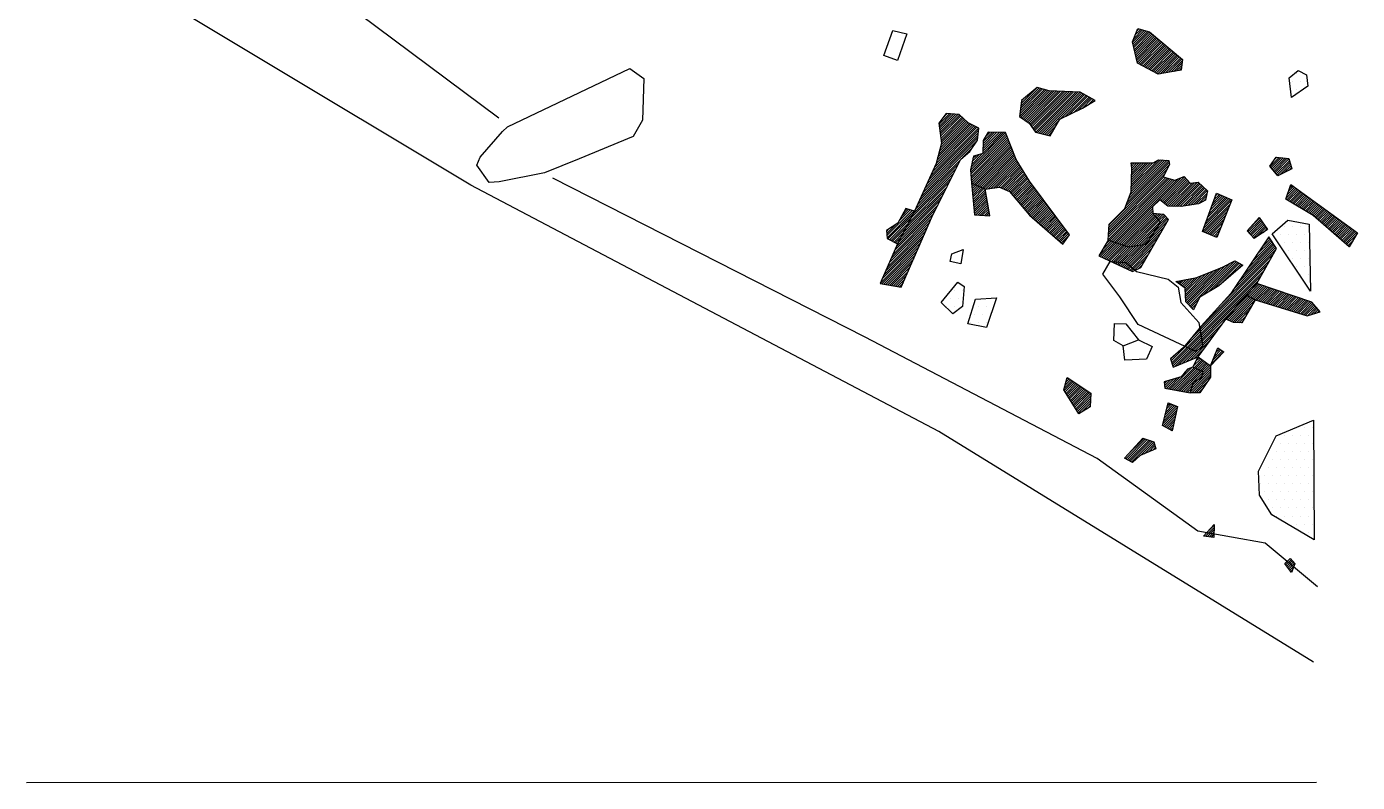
# Model space of a CAD drawing. Header units: metres. Extents: x -2 to 0.11, y -20 to -17.49.
# Drawn here: x -1.998 to 0.07, y -20.001 to -18.828 of the extents above; entities that cross this region are included whole.
import ezdxf

# ---------------------------------------------------------------- set-up
doc = ezdxf.new("R2010")
doc.units = ezdxf.units.M
doc.header["$LTSCALE"] = 25
doc.header["$MEASUREMENT"] = 0
doc.linetypes.add('STRICHPUNKTX2', pattern=[2, 1, -0.5, 0, -0.5])
doc.layers.get('0').update_dxf_attribs({"linetype": 'CONTINUOUS'})
for name, color, linetype in [('BEFUND', 1, 'CONTINUOUS'), ('GRABUNGSGRENZE', 3, 'STRICHPUNKTX2'), ('KNOCHEN', 2, 'CONTINUOUS'), ('KNOCHENSCHRAFF', 2, 'CONTINUOUS'), ('STEINE', 4, 'CONTINUOUS'), ('STEINESCHRAFF', 4, 'CONTINUOUS')]:
    doc.layers.add(name, color=color, linetype=linetype)

# ---------------------------------------------------------------- blocks, each defined once
blk = doc.blocks.new('*X1')
at = {"color": 0}
for p, q in [((-58.11, -1902.6), (-53.3, -1897.79)), ((-58.01, -1897.9), (-56.41, -1896.3)), ((-57.99, -1902.13), (-53.52, -1897.66)), ((-57.97, -1898.22), (-56.08, -1896.32)), ((-57.93, -1898.53), (-55.75, -1896.35)), ((-57.9, -1898.85), (-55.42, -1896.37)), ((-57.87, -1901.65), (-53.71, -1897.49)), ((-57.86, -1899.17), (-55.09, -1896.39)), ((-57.82, -1899.48), (-54.81, -1896.47)), ((-57.79, -1899.8), (-54.63, -1896.64)), ((-57.75, -1900.12), (-54.44, -1896.81)), ((-57.75, -1901.18), (-53.89, -1897.32)), ((-57.71, -1900.43), (-54.26, -1896.98)), ((-57.68, -1900.75), (-54.07, -1897.15)), ((-57.48, -1897.02), (-56.74, -1896.27)), ((-60.22, -1907.89), (-51.99, -1899.66)), ((-59.93, -1907.25), (-51.94, -1899.26)), ((-59.64, -1906.61), (-51.9, -1898.86)), ((-59.35, -1905.96), (-51.91, -1898.52)), ((-59.06, -1905.32), (-52.14, -1898.4)), ((-58.78, -1904.68), (-52.37, -1898.27)), ((-58.49, -1904.04), (-52.6, -1898.15)), ((-58.36, -1903.55), (-52.83, -1898.03)), ((-58.24, -1903.08), (-53.07, -1897.91)), ((-53.12, -1905.04), (-47.58, -1899.49)), ((-53.1, -1905.36), (-47.48, -1899.74)), ((-53.04, -1904.6), (-47.67, -1899.23)), ((-51.19, -1902.4), (-47.99, -1899.19)), ((-51.19, -1902.04), (-48.33, -1899.19)), ((-51.18, -1901.68), (-48.68, -1899.18)), ((-51.17, -1901.31), (-49.03, -1899.17)), ((-51.16, -1900.95), (-49.38, -1899.17)), ((-51.15, -1900.59), (-49.72, -1899.16)), ((-50.86, -1899.95), (-50.07, -1899.16)), ((-60.8, -1909.18), (-52.19, -1900.57)), ((-60.51, -1908.53), (-52.03, -1900.05)), ((-54.36, -1903.09), (-52.86, -1901.59)), ((-53.07, -1905.69), (-47.38, -1900)), ((-53.05, -1906.02), (-47.28, -1900.25)), ((-53.02, -1906.35), (-47.18, -1900.51)), ((-52.99, -1906.67), (-47.08, -1900.76)), ((-52.96, -1907), (-46.98, -1901.02)), ((-52.72, -1907.11), (-46.88, -1901.27)), ((-52.48, -1907.23), (-46.79, -1901.53)), ((-52.24, -1907.34), (-46.69, -1901.78)), ((-61.09, -1909.82), (-54.71, -1903.44)), ((-52.94, -1904.15), (-51.28, -1902.49)), ((-52.85, -1903.7), (-51.77, -1902.62)), ((-52.75, -1903.25), (-52.26, -1902.76)), ((-52, -1907.45), (-46.59, -1902.04)), ((-51.77, -1907.57), (-46.49, -1902.29)), ((-51.53, -1907.68), (-46.39, -1902.55)), ((-51.29, -1907.79), (-46.29, -1902.8)), ((-51.05, -1907.91), (-46.19, -1903.05)), ((-50.79, -1908.01), (-46.09, -1903.31)), ((-50.38, -1907.95), (-45.97, -1903.54)), ((-49.97, -1907.89), (-45.84, -1903.76)), ((-49.55, -1907.83), (-45.7, -1903.98)), ((-29.04, -1910.65), (-22.27, -1903.88)), ((-28.81, -1910.07), (-22.32, -1903.58)), ((-28.59, -1909.49), (-22.6, -1903.51)), ((-28.36, -1908.91), (-22.94, -1903.49)), ((-28.17, -1908.37), (-23.27, -1903.47)), ((-28.16, -1908), (-23.6, -1903.45)), ((-28.16, -1904.11), (-27.99, -1903.94)), ((-28.15, -1907.64), (-23.94, -1903.43)), ((-28.14, -1907.28), (-24.8, -1903.94)), ((-28.13, -1906.91), (-25.16, -1903.94)), ((-28.12, -1906.55), (-25.51, -1903.94)), ((-28.12, -1904.43), (-27.64, -1903.94)), ((-28.11, -1906.19), (-25.86, -1903.94)), ((-28.1, -1905.83), (-26.22, -1903.94)), ((-28.09, -1905.46), (-26.57, -1903.94)), ((-28.08, -1905.1), (-26.93, -1903.94)), ((-28.08, -1904.74), (-27.28, -1903.94)), ((-62, -1911.79), (-55.74, -1905.54)), ((-61.66, -1911.1), (-55.4, -1904.84)), ((-61.38, -1910.46), (-55.05, -1904.14)), ((-49.14, -1907.77), (-45.57, -1904.2)), ((-48.73, -1907.71), (-45.43, -1904.41)), ((-48.44, -1907.78), (-45.29, -1904.63)), ((-48.2, -1907.89), (-45.16, -1904.85)), ((-47.95, -1907.99), (-45.02, -1905.07)), ((-47.7, -1908.09), (-44.89, -1905.28)), ((-47.45, -1908.2), (-44.75, -1905.5)), ((-47.2, -1908.3), (-44.62, -1905.72)), ((-46.99, -1908.45), (-44.48, -1905.94)), ((-46.82, -1908.64), (-44.34, -1906.16)), ((-31.65, -1914.67), (-23.08, -1906.11)), ((-31.62, -1914.3), (-22.96, -1905.63)), ((-31.6, -1913.92), (-22.59, -1904.91)), ((-31.58, -1913.54), (-22.22, -1904.19)), ((-23.57, -1909.77), (-19.87, -1906.08)), ((-63.16, -1914.01), (-56.78, -1907.63)), ((-62.77, -1913.27), (-56.44, -1906.94)), ((-62.39, -1912.53), (-56.09, -1906.24)), ((-52.97, -1907), (-52.96, -1907)), ((-52.94, -1907.32), (-52.72, -1907.11)), ((-52.91, -1907.65), (-52.48, -1907.23)), ((-52.88, -1907.97), (-52.24, -1907.34)), ((-52.85, -1908.29), (-52, -1907.45)), ((-52.82, -1908.62), (-51.77, -1907.57)), ((-52.79, -1908.94), (-51.53, -1907.68)), ((-52.76, -1909.26), (-51.29, -1907.79)), ((-52.72, -1909.59), (-51.05, -1907.91)), ((-52.69, -1909.91), (-50.82, -1908.04)), ((-46.66, -1908.83), (-44.21, -1906.37)), ((-46.5, -1909.02), (-44.07, -1906.59)), ((-46.34, -1909.21), (-43.93, -1906.81)), ((-46.17, -1909.4), (-43.78, -1907.01)), ((-46.01, -1909.59), (-43.63, -1907.21)), ((-45.85, -1909.78), (-43.48, -1907.41)), ((-45.69, -1909.97), (-43.33, -1907.62)), ((-45.52, -1910.16), (-43.18, -1907.82)), ((-45.36, -1910.36), (-43.03, -1908.02)), ((-45.2, -1910.55), (-42.88, -1908.22)), ((-31.71, -1915.8), (-22.27, -1906.36)), ((-31.69, -1915.42), (-22.54, -1906.27)), ((-31.67, -1915.05), (-22.81, -1906.19)), ((-31.54, -1915.98), (-22, -1906.44)), ((-31.28, -1916.07), (-21.73, -1906.53)), ((-31.02, -1916.17), (-21.46, -1906.61)), ((-30.76, -1916.26), (-20.93, -1906.43)), ((-30.5, -1916.35), (-20.33, -1906.18)), ((-23.37, -1909.93), (-19.71, -1906.27)), ((-23.17, -1910.09), (-19.55, -1906.46)), ((-22.98, -1910.24), (-19.38, -1906.65)), ((-22.78, -1910.4), (-19.22, -1906.84)), ((-22.58, -1910.56), (-19.05, -1907.03)), ((-22.33, -1910.66), (-18.72, -1907.05)), ((-21.98, -1910.66), (-18.32, -1907)), ((-21.64, -1910.67), (-17.91, -1906.95)), ((-21.29, -1910.68), (-17.63, -1907.02)), ((-20.95, -1910.69), (-17.45, -1907.19)), ((-20.6, -1910.7), (-17.27, -1907.36)), ((-20.22, -1910.67), (-17.08, -1907.53)), ((-19.8, -1910.6), (-16.9, -1907.7)), ((-19.38, -1910.54), (-16.71, -1907.87)), ((-18.97, -1910.48), (-16.53, -1908.04)), ((-18.55, -1910.41), (-16.35, -1908.21)), ((-64.32, -1916.24), (-57.82, -1909.73)), ((-63.94, -1915.49), (-57.48, -1909.03)), ((-63.55, -1914.75), (-57.13, -1908.33)), ((-52.66, -1910.23), (-50.77, -1908.34)), ((-52.63, -1910.56), (-50.72, -1908.64)), ((-52.6, -1910.88), (-50.66, -1908.94)), ((-52.57, -1911.2), (-50.61, -1909.24)), ((-52.54, -1911.53), (-50.56, -1909.54)), ((-52.51, -1911.85), (-50.51, -1909.84)), ((-52.31, -1912), (-50.45, -1910.15)), ((-45.04, -1910.74), (-42.72, -1908.43)), ((-44.87, -1910.93), (-42.57, -1908.63)), ((-44.71, -1911.12), (-42.42, -1908.83)), ((-44.55, -1911.31), (-42.27, -1909.03)), ((-44.39, -1911.5), (-42.12, -1909.24)), ((-44.22, -1911.69), (-41.97, -1909.44)), ((-44.06, -1911.88), (-41.82, -1909.64)), ((-43.89, -1912.07), (-41.67, -1909.84)), ((-43.7, -1912.23), (-41.51, -1910.04)), ((-43.51, -1912.4), (-41.36, -1910.25)), ((-18.13, -1910.35), (-16.38, -1908.6)), ((-17.7, -1910.27), (-16.47, -1909.04)), ((-16.99, -1909.92), (-16.56, -1909.49)), ((-16.95, -1914.11), (-12.56, -1909.73)), ((-16.74, -1913.56), (-12.76, -1909.57)), ((-16.54, -1913), (-13, -1909.46)), ((-16.34, -1912.44), (-13.25, -1909.35)), ((-16.13, -1911.89), (-13.49, -1909.24)), ((-15.93, -1911.33), (-13.73, -1909.13)), ((-15.73, -1910.77), (-13.98, -1909.03)), ((-15.52, -1910.21), (-14.22, -1908.92)), ((-15.32, -1909.66), (-14.47, -1908.81)), ((-15.11, -1909.1), (-14.71, -1908.7)), ((-66.12, -1915.21), (-62.22, -1911.31)), ((-66.1, -1915.54), (-61.96, -1911.4)), ((-65.95, -1915.74), (-62, -1911.79)), ((-65.21, -1918.18), (-58.86, -1911.83)), ((-64.92, -1917.54), (-58.51, -1911.13)), ((-64.64, -1916.91), (-58.17, -1910.43)), ((-64.25, -1912.98), (-62.49, -1911.22)), ((-63.85, -1912.23), (-62.76, -1911.13)), ((-63.45, -1911.48), (-63.02, -1911.05)), ((-51.97, -1912.02), (-50.4, -1910.45)), ((-51.64, -1912.04), (-50.35, -1910.75)), ((-51.31, -1912.06), (-50.3, -1911.05)), ((-50.97, -1912.08), (-50.24, -1911.35)), ((-50.64, -1912.1), (-50.19, -1911.65)), ((-50.31, -1912.12), (-50.14, -1911.95)), ((-43.33, -1912.56), (-41.21, -1910.45)), ((-43.14, -1912.73), (-41.06, -1910.65)), ((-42.95, -1912.89), (-40.91, -1910.85)), ((-42.76, -1913.06), (-40.76, -1911.06)), ((-42.57, -1913.22), (-40.61, -1911.26)), ((-42.39, -1913.39), (-40.46, -1911.46)), ((-42.2, -1913.56), (-40.31, -1911.66)), ((-42.01, -1913.72), (-40.15, -1911.87)), ((-41.82, -1913.89), (-40, -1912.07)), ((-41.63, -1914.05), (-39.85, -1912.27)), ((-30.24, -1916.45), (-24.84, -1911.05)), ((-29.98, -1916.54), (-24.82, -1911.39)), ((-29.72, -1916.63), (-24.81, -1911.72)), ((-29.46, -1916.73), (-24.67, -1911.94)), ((-29.2, -1916.82), (-24.51, -1912.13)), ((-28.94, -1916.91), (-24.34, -1912.32)), ((-24.67, -1911.94), (-24.53, -1911.8)), ((-24.51, -1912.13), (-24.21, -1911.83)), ((-24.34, -1912.32), (-23.88, -1911.86)), ((-24.18, -1912.51), (-23.56, -1911.89)), ((-24.02, -1912.7), (-23.24, -1911.92)), ((-23.85, -1912.89), (-23.01, -1912.04)), ((-23.69, -1913.08), (-22.83, -1912.22)), ((-17.06, -1914.58), (-12.8, -1910.32)), ((-16.82, -1914.69), (-13.03, -1910.91)), ((-16.57, -1914.8), (-13.26, -1911.49)), ((-16.32, -1914.9), (-13.5, -1912.08)), ((-66.33, -1920.72), (-60.02, -1914.41)), ((-66.18, -1914.56), (-65.75, -1914.13)), ((-66.15, -1914.88), (-64.79, -1913.52)), ((-66.05, -1920.09), (-59.74, -1913.78)), ((-65.77, -1919.45), (-59.46, -1913.15)), ((-65.72, -1915.86), (-62.39, -1912.53)), ((-65.49, -1918.81), (-59.19, -1912.52)), ((-65.48, -1915.98), (-62.77, -1913.27)), ((-65.24, -1916.1), (-63.16, -1914.01)), ((-41.44, -1914.22), (-39.7, -1912.47)), ((-41.26, -1914.38), (-39.55, -1912.68)), ((-41.07, -1914.55), (-39.4, -1912.88)), ((-40.88, -1914.71), (-39.25, -1913.08)), ((-40.69, -1914.88), (-39.1, -1913.28)), ((-40.5, -1915.04), (-38.94, -1913.49)), ((-40.31, -1915.21), (-38.79, -1913.69)), ((-40.13, -1915.37), (-38.64, -1913.89)), ((-39.94, -1915.54), (-38.49, -1914.09)), ((-39.75, -1915.7), (-38.34, -1914.29)), ((-29.35, -1920.16), (-23, -1913.8)), ((-28.68, -1917.01), (-24.18, -1912.51)), ((-28.3, -1916.98), (-24.02, -1912.7)), ((-27.88, -1916.92), (-23.85, -1912.89)), ((-27.46, -1916.85), (-23.69, -1913.08)), ((-27.05, -1916.79), (-24.06, -1913.8)), ((-25.43, -1915.88), (-22.52, -1912.97)), ((-24.74, -1914.84), (-22.48, -1912.57)), ((-24.06, -1913.8), (-22.65, -1912.4)), ((-16.07, -1915.01), (-13.73, -1912.67)), ((-15.83, -1915.11), (-13.96, -1913.25)), ((-15.58, -1915.22), (-14.2, -1913.84)), ((-15.33, -1915.33), (-14.43, -1914.43)), ((-67.18, -1922.63), (-60.85, -1916.3)), ((-66.9, -1921.99), (-60.57, -1915.67)), ((-66.62, -1921.36), (-60.29, -1915.04)), ((-65.01, -1916.21), (-63.55, -1914.75)), ((-64.77, -1916.33), (-63.94, -1915.49)), ((-64.54, -1916.45), (-64.32, -1916.24)), ((-39.56, -1915.87), (-38.19, -1914.5)), ((-39.37, -1916.03), (-38.04, -1914.7)), ((-39.18, -1916.2), (-37.89, -1914.9)), ((-39, -1916.36), (-37.74, -1915.1)), ((-38.81, -1916.53), (-38.73, -1916.45)), ((-33.15, -1918.3), (-31.02, -1916.17)), ((-32.97, -1918.47), (-30.76, -1916.26)), ((-32.73, -1918.58), (-30.5, -1916.35)), ((-32.62, -1917.41), (-31.28, -1916.07)), ((-32.49, -1918.69), (-30.24, -1916.45)), ((-32.09, -1916.53), (-31.54, -1915.98)), ((-29.11, -1920.27), (-23.48, -1914.63)), ((-28.87, -1920.38), (-23.96, -1915.47)), ((-28.63, -1920.5), (-24.44, -1916.3)), ((-26.63, -1916.73), (-24.74, -1914.84)), ((-26.21, -1916.66), (-25.43, -1915.88)), ((-15.08, -1915.43), (-14.66, -1915.01)), ((-10.16, -1920.41), (-6.13, -1916.38)), ((-9.42, -1919.32), (-6.27, -1916.17)), ((-8.68, -1918.22), (-6.41, -1915.95)), ((-7.94, -1917.12), (-6.55, -1915.74)), ((-7.19, -1916.03), (-6.69, -1915.53)), ((-66.9, -1922.7), (-61.12, -1916.93)), ((-66.6, -1922.75), (-61.4, -1917.56)), ((-66.3, -1922.81), (-61.68, -1918.19)), ((-32.24, -1918.81), (-29.98, -1916.54)), ((-32, -1918.92), (-29.72, -1916.63)), ((-31.76, -1919.03), (-29.46, -1916.73)), ((-31.52, -1919.14), (-29.2, -1916.82)), ((-31.28, -1919.26), (-28.94, -1916.91)), ((-31.04, -1919.37), (-28.68, -1917.01)), ((-30.8, -1919.48), (-28.3, -1916.98)), ((-30.56, -1919.59), (-27.88, -1916.92)), ((-30.32, -1919.71), (-27.46, -1916.85)), ((-30.08, -1919.82), (-27.05, -1916.79)), ((-29.84, -1919.93), (-26.63, -1916.73)), ((-29.6, -1920.05), (-26.21, -1916.66)), ((-28.39, -1920.61), (-24.92, -1917.13)), ((-28.15, -1920.72), (-25.4, -1917.97)), ((-17.4, -1929.42), (-6.14, -1918.16)), ((-14.44, -1926.1), (-5.69, -1917.36)), ((-12.39, -1923.7), (-5.71, -1917.02)), ((-11.65, -1922.6), (-5.85, -1916.81)), ((-10.9, -1921.51), (-5.99, -1916.59)), ((-65.99, -1922.86), (-61.95, -1918.82)), ((-65.69, -1922.91), (-62.23, -1919.45)), ((-65.39, -1922.96), (-62.51, -1920.08)), ((-27.77, -1920.69), (-25.88, -1918.8)), ((-27.11, -1920.38), (-26.35, -1919.63)), ((-21.95, -1934.68), (-7.03, -1919.76)), ((-21.87, -1934.95), (-7.48, -1920.56)), ((-19.69, -1925.35), (-14.78, -1920.43)), ((-19.6, -1925.6), (-14.17, -1920.18)), ((-19.43, -1925.78), (-13.5, -1919.86)), ((-19.25, -1925.97), (-12.79, -1919.5)), ((-19.1, -1931.47), (-6.59, -1918.96)), ((-19.08, -1926.15), (-12.08, -1919.14)), ((-17.08, -1924.5), (-11.84, -1919.26)), ((-16.22, -1923.99), (-11.61, -1919.38)), ((-15.36, -1923.49), (-11.38, -1919.5)), ((-14.4, -1922.88), (-11.15, -1919.63)), ((-11.75, -1920.59), (-10.92, -1919.75)), ((-65.08, -1923.01), (-62.78, -1920.71)), ((-64.78, -1923.06), (-63.06, -1921.34)), ((-64.48, -1923.11), (-63.34, -1921.97)), ((-64.18, -1923.16), (-63.61, -1922.6)), ((-21.79, -1935.22), (-7.93, -1921.36)), ((-21.7, -1935.49), (-8.37, -1922.16)), ((-21.06, -1922.47), (-20.89, -1922.3)), ((-20.86, -1922.62), (-20.45, -1922.22)), ((-20.65, -1922.77), (-20.02, -1922.13)), ((-20.44, -1922.91), (-19.58, -1922.05)), ((-20.24, -1923.06), (-19.14, -1921.97)), ((-20.03, -1923.21), (-18.71, -1921.88)), ((-19.82, -1923.35), (-18.27, -1921.8)), ((-19.78, -1923.66), (-17.79, -1921.67)), ((-19.76, -1924), (-17.18, -1921.42)), ((-19.74, -1924.34), (-16.58, -1921.17)), ((-19.73, -1924.67), (-15.98, -1920.93)), ((-19.71, -1925.01), (-15.38, -1920.68)), ((-9.72, -1923.86), (-8.54, -1922.68)), ((-21.41, -1935.55), (-9.72, -1923.86)), ((-13.39, -1928.23), (-9.85, -1924.69)), ((-12, -1926.49), (-10.08, -1924.57)), ((-10.08, -1924.57), (-8.27, -1922.77)), ((-9.85, -1924.69), (-8.01, -1922.86)), ((-9.62, -1924.81), (-7.75, -1922.95)), ((-9.38, -1924.93), (-7.48, -1923.03)), ((-9.15, -1925.06), (-7.22, -1923.12)), ((-8.92, -1925.18), (-6.95, -1923.21)), ((-8.65, -1925.26), (-6.69, -1923.3)), ((-8.38, -1925.35), (-6.43, -1923.39)), ((-8.11, -1925.43), (-6.16, -1923.48)), ((-7.84, -1925.51), (-5.9, -1923.57)), ((-7.57, -1925.6), (-5.63, -1923.66)), ((-7.3, -1925.68), (-5.37, -1923.75)), ((-7.03, -1925.76), (-5.11, -1923.84)), ((-6.76, -1925.85), (-4.84, -1923.93)), ((-6.49, -1925.93), (-4.58, -1924.02)), ((-6.22, -1926.01), (-4.31, -1924.11)), ((-5.95, -1926.09), (-4.05, -1924.2)), ((-5.68, -1926.18), (-3.79, -1924.29)), ((-5.41, -1926.26), (-3.52, -1924.38)), ((-5.14, -1926.34), (-3.26, -1924.47)), ((-4.87, -1926.43), (-2.99, -1924.56)), ((-4.59, -1926.51), (-2.73, -1924.65)), ((-4.32, -1926.59), (-2.47, -1924.74)), ((-20.8, -1935.29), (-12, -1926.49)), ((-18.9, -1926.33), (-17.68, -1925.1)), ((-18.73, -1926.51), (-18.04, -1925.82)), ((-18.56, -1926.69), (-18.41, -1926.54)), ((-13.14, -1928.34), (-9.62, -1924.81)), ((-12.89, -1928.44), (-9.38, -1924.93)), ((-12.64, -1928.54), (-9.15, -1925.06)), ((-12.39, -1928.65), (-8.92, -1925.18)), ((-12.1, -1928.71), (-9.34, -1925.95)), ((-11.76, -1928.73), (-9.83, -1926.8)), ((-4.05, -1926.68), (-2.2, -1924.83)), ((-3.78, -1926.76), (-1.94, -1924.92)), ((-3.51, -1926.84), (-1.67, -1925)), ((-3.24, -1926.93), (-1.41, -1925.09)), ((-2.97, -1927.01), (-1.15, -1925.18)), ((-2.7, -1927.09), (-0.88, -1925.27)), ((-2.43, -1927.18), (-0.62, -1925.36)), ((-2.16, -1927.26), (-0.35, -1925.45)), ((-1.89, -1927.34), (-0.11, -1925.56)), ((-1.62, -1927.43), (0.06, -1925.75)), ((-1.35, -1927.51), (0.22, -1925.94)), ((-1.08, -1927.59), (0.39, -1926.13)), ((-0.78, -1927.65), (0.55, -1926.31)), ((-0.28, -1927.49), (0.72, -1926.5)), ((0.23, -1927.34), (0.88, -1926.69)), ((-20.18, -1935.03), (-13.8, -1928.64)), ((-11.42, -1928.74), (-10.33, -1927.65)), ((-11.08, -1928.75), (-10.82, -1928.49)), ((0.74, -1927.19), (1.04, -1926.88)), ((-19.57, -1934.77), (-14.81, -1930.01)), ((-18.96, -1934.51), (-15.83, -1931.39)), ((-18.34, -1934.25), (-16.85, -1932.76)), ((-22.04, -1934.41), (-21.35, -1933.72))]:
    blk.add_line(p, q, dxfattribs=at)
blk = doc.blocks.new('*X2')
at = {"color": 0}
for p, q in [((-27.95, -1885.16), (-26.13, -1883.35)), ((-27.78, -1884.64), (-26.41, -1883.27)), ((-27.54, -1884.05), (-26.69, -1883.2)), ((-27.31, -1883.46), (-26.96, -1883.12)), ((-27.88, -1885.45), (-25.86, -1883.42)), ((-27.82, -1885.74), (-25.58, -1883.5)), ((-27.75, -1886.03), (-25.31, -1883.58)), ((-27.68, -1886.31), (-25.11, -1883.74)), ((-27.62, -1886.6), (-24.92, -1883.91)), ((-27.55, -1886.89), (-24.73, -1884.07)), ((-27.49, -1887.18), (-24.54, -1884.23)), ((-27.42, -1887.47), (-24.35, -1884.39)), ((-27.35, -1887.75), (-24.16, -1884.56)), ((-27.29, -1888.04), (-23.97, -1884.72)), ((-27.22, -1888.33), (-23.77, -1884.88)), ((-27.07, -1888.53), (-23.58, -1885.04)), ((-26.84, -1888.65), (-23.39, -1885.2)), ((-26.6, -1888.77), (-23.2, -1885.37)), ((-26.37, -1888.89), (-23.01, -1885.53)), ((-26.14, -1889.01), (-22.82, -1885.69)), ((-25.91, -1889.13), (-22.63, -1885.85)), ((-25.68, -1889.26), (-22.43, -1886.01)), ((-25.44, -1889.38), (-22.24, -1886.18)), ((-25.21, -1889.5), (-22.05, -1886.34)), ((-24.98, -1889.62), (-21.86, -1886.5)), ((-24.75, -1889.74), (-21.67, -1886.66)), ((-24.51, -1889.86), (-21.48, -1886.82)), ((-24.28, -1889.98), (-21.29, -1886.99)), ((-24.05, -1890.1), (-21.09, -1887.15)), ((-23.68, -1890.09), (-20.9, -1887.31)), ((-23.25, -1890.01), (-20.71, -1887.47)), ((-22.82, -1889.94), (-20.52, -1887.64)), ((-22.39, -1889.86), (-20.33, -1887.8)), ((-21.97, -1889.79), (-20.24, -1888.06)), ((-21.54, -1889.71), (-20.29, -1888.46)), ((-21.11, -1889.64), (-20.34, -1888.87)), ((-20.68, -1889.57), (-20.39, -1889.27)), ((-45.5, -1896.7), (-41.39, -1892.59)), ((-45.46, -1896.31), (-41.66, -1892.52)), ((-45.41, -1895.91), (-41.94, -1892.44)), ((-45.36, -1895.5), (-42.22, -1892.36)), ((-45.31, -1895.1), (-42.49, -1892.29)), ((-45.29, -1896.85), (-41.11, -1892.67)), ((-45.26, -1894.7), (-42.83, -1892.27)), ((-45.09, -1897), (-40.81, -1892.72)), ((-44.88, -1897.15), (-40.47, -1892.74)), ((-44.68, -1897.3), (-40.14, -1892.76)), ((-44.47, -1897.44), (-39.8, -1892.77)), ((-44.26, -1897.59), (-39.46, -1892.79)), ((-44.06, -1897.74), (-39.13, -1892.81)), ((-43.9, -1897.94), (-38.79, -1892.83)), ((-43.76, -1898.14), (-38.46, -1892.84)), ((-43.61, -1898.35), (-38.12, -1892.86)), ((-43.46, -1898.56), (-37.78, -1892.88)), ((-43.32, -1898.77), (-37.45, -1892.89)), ((-43.17, -1898.97), (-37.11, -1892.91)), ((-43, -1899.15), (-36.77, -1892.93)), ((-42.72, -1899.23), (-36.44, -1892.95)), ((-42.44, -1899.3), (-36.1, -1892.96)), ((-42.16, -1899.37), (-35.87, -1893.08)), ((-41.88, -1899.45), (-35.64, -1893.21)), ((-39.2, -1897.12), (-35.41, -1893.33)), ((-38.5, -1896.78), (-35.18, -1893.46)), ((-37.8, -1896.43), (-34.95, -1893.58)), ((-37.1, -1896.08), (-34.72, -1893.7)), ((-45.21, -1894.29), (-44.99, -1894.08)), ((-36.4, -1895.74), (-34.49, -1893.83)), ((-35.69, -1895.38), (-34.26, -1893.95)), ((-34.82, -1894.87), (-34.03, -1894.08)), ((-33.96, -1894.35), (-33.8, -1894.2)), ((-41.6, -1899.52), (-39.27, -1897.19)), ((-41.32, -1899.6), (-39.77, -1898.05)), ((-41.04, -1899.67), (-40.27, -1898.9)), ((-6.59, -1904.47), (-5.2, -1903.08)), ((-6.43, -1904.66), (-4.88, -1903.11)), ((-6.27, -1904.85), (-4.56, -1903.14)), ((-6.11, -1905.05), (-4.24, -1903.18)), ((-5.95, -1903.47), (-5.52, -1903.04)), ((-5.95, -1905.24), (-3.92, -1903.21)), ((-5.79, -1905.43), (-3.67, -1903.31)), ((-5.63, -1905.62), (-3.59, -1903.59)), ((-5.47, -1905.82), (-3.51, -1903.86)), ((-5.1, -1905.8), (-3.44, -1904.14)), ((-4.39, -1905.44), (-3.36, -1904.41)), ((-3.68, -1905.09), (-3.28, -1904.69)), ((-4.08, -1909.38), (-2.55, -1907.85)), ((-3.99, -1909.64), (-2.35, -1908)), ((-3.91, -1908.85), (-2.76, -1907.7)), ((-3.77, -1909.77), (-2.14, -1908.15)), ((-3.73, -1908.32), (-2.96, -1907.56)), ((-3.56, -1907.8), (-3.17, -1907.41)), ((-3.38, -1907.27), (-3.37, -1907.26)), ((-3.54, -1909.9), (-1.94, -1908.3)), ((-3.32, -1910.04), (-1.74, -1908.45)), ((-3.1, -1910.17), (-1.53, -1908.6)), ((-2.88, -1910.3), (-1.33, -1908.75)), ((-2.66, -1910.43), (-1.12, -1908.89)), ((-2.44, -1910.57), (-0.92, -1909.04)), ((-2.22, -1910.7), (-0.71, -1909.19)), ((-2, -1910.83), (-0.51, -1909.34)), ((-1.78, -1910.96), (-0.3, -1909.49)), ((-1.55, -1911.1), (-0.1, -1909.64)), ((-1.33, -1911.23), (0.11, -1909.79)), ((-1.11, -1911.36), (0.31, -1909.94)), ((-0.89, -1911.49), (0.52, -1910.08)), ((-0.67, -1911.63), (0.72, -1910.23)), ((-0.45, -1911.76), (0.93, -1910.38)), ((-0.23, -1911.89), (1.13, -1910.53)), ((-0.01, -1912.02), (1.34, -1910.68)), ((0.2, -1912.17), (1.54, -1910.83)), ((0.39, -1912.34), (1.75, -1910.98)), ((0.57, -1912.5), (1.95, -1911.13)), ((0.76, -1912.67), (2.16, -1911.27)), ((0.95, -1912.83), (2.36, -1911.42)), ((1.14, -1913), (2.57, -1911.57)), ((1.33, -1913.16), (2.77, -1911.72)), ((1.52, -1913.33), (2.98, -1911.87)), ((1.71, -1913.49), (3.18, -1912.02)), ((1.9, -1913.65), (3.39, -1912.17)), ((2.09, -1913.82), (3.59, -1912.32)), ((-10, -1914.6), (-8.1, -1912.7)), ((-9.84, -1914.78), (-7.96, -1912.9)), ((-9.67, -1914.97), (-7.81, -1913.11)), ((-9.51, -1915.16), (-7.66, -1913.32)), ((-9.5, -1913.74), (-8.25, -1912.49)), ((-9.34, -1915.35), (-7.52, -1913.52)), ((-9.18, -1915.54), (-7.37, -1913.73)), ((-8.74, -1915.45), (-7.23, -1913.94)), ((-7.69, -1914.76), (-7.08, -1914.15)), ((2.28, -1913.98), (3.8, -1912.46)), ((2.47, -1914.15), (4, -1912.61)), ((2.65, -1914.31), (4.21, -1912.76)), ((2.84, -1914.48), (4.41, -1912.91)), ((3.03, -1914.64), (4.61, -1913.06)), ((3.22, -1914.8), (4.82, -1913.21)), ((3.41, -1914.97), (5.02, -1913.36)), ((3.6, -1915.13), (5.23, -1913.5)), ((3.79, -1915.3), (5.43, -1913.65)), ((3.98, -1915.46), (5.64, -1913.8)), ((4.17, -1915.63), (5.84, -1913.95)), ((4.36, -1915.79), (6.05, -1914.1)), ((4.55, -1915.96), (6.25, -1914.25)), ((4.74, -1916.12), (6.46, -1914.4)), ((4.92, -1916.28), (6.66, -1914.55)), ((5.11, -1916.45), (6.87, -1914.69)), ((5.3, -1916.61), (6.73, -1915.18)), ((5.49, -1916.78), (6.25, -1916.02)), ((5.68, -1916.94), (5.76, -1916.86)), ((-15.28, -1934.02), (-14.22, -1932.95)), ((-15.05, -1933.43), (-14.44, -1932.82)), ((-14.82, -1932.84), (-14.65, -1932.68)), ((-18.52, -1935.48), (-17.36, -1934.33)), ((-18.41, -1935.73), (-17.16, -1934.48)), ((-18.17, -1934.78), (-17.56, -1934.18)), ((-18.16, -1935.83), (-16.95, -1934.62)), ((-17.91, -1935.94), (-16.75, -1934.77)), ((-17.82, -1934.07), (-17.77, -1934.03)), ((-17.67, -1936.05), (-16.54, -1934.92)), ((-17.42, -1936.16), (-16.34, -1935.07)), ((-15.75, -1935.19), (-13.79, -1933.23)), ((-15.52, -1934.6), (-14, -1933.09)), ((-22.39, -1939.01), (-20.55, -1937.16)), ((-22.09, -1939.06), (-18.73, -1935.69)), ((-21.79, -1939.11), (-18.41, -1935.73)), ((-21.49, -1939.17), (-18.16, -1935.83)), ((-21.19, -1939.22), (-17.91, -1935.94)), ((-20.89, -1939.27), (-17.67, -1936.05)), ((-20.59, -1939.33), (-17.42, -1936.16)), ((-20.29, -1939.38), (-17.17, -1936.26)), ((-19.99, -1939.44), (-16.99, -1936.43)), ((-19.88, -1936.49), (-19.29, -1935.91)), ((-18.94, -1939.45), (-15.85, -1936.35)), ((-18.79, -1938.94), (-15.85, -1935.99)), ((-18.76, -1939.62), (-15.84, -1936.7)), ((-18.41, -1939.61), (-15.84, -1937.05)), ((-17.76, -1937.55), (-17.12, -1936.92)), ((-17.17, -1936.26), (-16.14, -1935.22)), ((-17.12, -1936.92), (-15.85, -1935.64)), ((-16.99, -1936.43), (-15.93, -1935.37)), ((-38.6, -1938.94), (-37.39, -1937.74)), ((-38.57, -1939.27), (-37.18, -1937.88)), ((-38.47, -1938.46), (-37.61, -1937.6)), ((-38.43, -1939.49), (-36.96, -1938.02)), ((-38.34, -1937.98), (-37.82, -1937.47)), ((-38.29, -1939.71), (-36.75, -1938.16)), ((-38.21, -1937.5), (-38.04, -1937.33)), ((-38.16, -1939.92), (-36.53, -1938.29)), ((-38.02, -1940.14), (-36.32, -1938.43)), ((-37.88, -1940.35), (-36.1, -1938.57)), ((-37.75, -1940.57), (-35.88, -1938.71)), ((-37.61, -1940.79), (-35.67, -1938.85)), ((-37.47, -1941), (-35.45, -1938.99)), ((-37.34, -1941.22), (-35.24, -1939.12)), ((-22.99, -1938.19), (-22.62, -1937.82)), ((-22.96, -1938.51), (-22.1, -1937.65)), ((-22.93, -1938.83), (-21.58, -1937.49)), ((-22.69, -1938.95), (-21.07, -1937.33)), ((-19.7, -1939.49), (-18.64, -1938.44)), ((-19.4, -1939.54), (-18.79, -1938.94)), ((-18.64, -1938.44), (-17.76, -1937.55)), ((-18.05, -1939.61), (-16.37, -1937.93)), ((-17.7, -1939.61), (-17.13, -1939.05)), ((-37.2, -1941.44), (-35.02, -1939.26)), ((-37.06, -1941.65), (-34.81, -1939.4)), ((-36.92, -1941.87), (-34.59, -1939.54)), ((-36.79, -1942.09), (-34.43, -1939.72)), ((-36.65, -1942.3), (-34.44, -1940.1)), ((-36.51, -1942.52), (-34.46, -1940.47)), ((-36.38, -1942.74), (-34.48, -1940.84)), ((-35.91, -1942.62), (-34.49, -1941.21)), ((-22.51, -1941.59), (-22.19, -1941.28)), ((-19.1, -1939.6), (-18.94, -1939.45)), ((-35.02, -1942.09), (-34.51, -1941.58)), ((-23.25, -1944.45), (-21.09, -1942.3)), ((-23.21, -1944.77), (-21.19, -1942.75)), ((-23.12, -1943.98), (-21, -1941.85)), ((-23, -1943.5), (-21.18, -1941.68)), ((-22.98, -1944.89), (-21.29, -1943.2)), ((-22.88, -1943.02), (-21.43, -1941.58)), ((-22.75, -1942.55), (-21.69, -1941.48)), ((-22.63, -1942.07), (-21.94, -1941.38)), ((-22.75, -1945.02), (-21.38, -1943.65)), ((-22.52, -1945.14), (-21.48, -1944.1)), ((-22.28, -1945.26), (-21.58, -1944.55)), ((-22.05, -1945.38), (-21.67, -1945)), ((-29.02, -1949.87), (-25.94, -1946.79)), ((-28.79, -1950), (-25.67, -1946.88)), ((-28.6, -1949.11), (-26.21, -1946.71)), ((-28.56, -1950.12), (-25.4, -1946.97)), ((-28.33, -1950.24), (-25.14, -1947.05)), ((-28.1, -1950.37), (-24.87, -1947.14)), ((-26.71, -1949.33), (-24.62, -1947.25)), ((-21.82, -1945.51), (-21.77, -1945.45)), ((-26.1, -1949.08), (-24.55, -1947.52)), ((-25.49, -1948.82), (-24.47, -1947.8)), ((-24.88, -1948.57), (-24.39, -1948.08)), ((-16.64, -1961.9), (-15.3, -1960.55)), ((-16.42, -1961.32), (-15.29, -1960.19)), ((-16.33, -1961.94), (-15.31, -1960.91)), ((-16.02, -1961.97), (-15.32, -1961.28)), ((-15.7, -1962.01), (-15.33, -1961.64)), ((-15.39, -1962.05), (-15.34, -1962)), ((-4.27, -1966.13), (-3.68, -1965.54)), ((-4.12, -1966.34), (-3.31, -1965.53)), ((-3.97, -1966.55), (-3.14, -1965.72)), ((-3.82, -1966.75), (-2.98, -1965.91)), ((-3.67, -1966.96), (-2.81, -1966.09)), ((-3.53, -1967.16), (-2.89, -1966.52)), ((-3.38, -1967.37), (-3.09, -1967.08))]:
    blk.add_line(p, q, dxfattribs=at)
blk = doc.blocks.new('*X9')
at = {"color": 0}
for p, q in [((-3.125, -1891.25), (-3.125, -1891.25)), ((-2.5, -1890), (-2.5, -1890)), ((-1.875, -1891.25), (-1.875, -1891.25)), ((-2.5, -1892.5), (-2.5, -1892.5)), ((-4.375, -1913.75), (-4.375, -1913.75)), ((-3.125, -1913.75), (-3.125, -1913.75)), ((-1.875, -1913.75), (-1.875, -1913.75)), ((-0.625, -1913.75), (-0.625, -1913.75)), ((-5, -1915), (-5, -1915)), ((-4.375, -1916.25), (-4.375, -1916.25)), ((-3.75, -1915), (-3.75, -1915)), ((-3.125, -1916.25), (-3.125, -1916.25)), ((-2.5, -1915), (-2.5, -1915)), ((-1.875, -1916.25), (-1.875, -1916.25)), ((-1.25, -1915), (-1.25, -1915)), ((-0.625, -1916.25), (-0.625, -1916.25)), ((-3.75, -1917.5), (-3.75, -1917.5)), ((-2.5, -1917.5), (-2.5, -1917.5)), ((-1.25, -1917.5), (-1.25, -1917.5)), ((-3.125, -1918.75), (-3.125, -1918.75)), ((-2.5, -1920), (-2.5, -1920)), ((-1.875, -1918.75), (-1.875, -1918.75)), ((-1.25, -1920), (-1.25, -1920)), ((-0.625, -1918.75), (-0.625, -1918.75)), ((-55, -1922.5), (-55, -1922.5)), ((-1.875, -1921.25), (-1.875, -1921.25)), ((-0.625, -1921.25), (-0.625, -1921.25)), ((-55.625, -1923.75), (-55.625, -1923.75)), ((-54.375, -1923.75), (-54.375, -1923.75)), ((-56.875, -1926.25), (-56.875, -1926.25)), ((-56.25, -1925), (-56.25, -1925)), ((-55.625, -1926.25), (-55.625, -1926.25)), ((-55, -1925), (-55, -1925)), ((-54.375, -1926.25), (-54.375, -1926.25)), ((-51.875, -1926.25), (-51.875, -1926.25)), ((-51.25, -1925), (-51.25, -1925)), ((-50.625, -1926.25), (-50.625, -1926.25)), ((-50, -1925), (-50, -1925)), ((-53.125, -1928.75), (-53.125, -1928.75)), ((-52.5, -1927.5), (-52.5, -1927.5)), ((-51.875, -1928.75), (-51.875, -1928.75)), ((-51.25, -1927.5), (-51.25, -1927.5)), ((-50.625, -1928.75), (-50.625, -1928.75)), ((-50, -1927.5), (-50, -1927.5)), ((-2.5, -1945), (-2.5, -1945)), ((-1.25, -1945), (-1.25, -1945)), ((0, -1945), (0, -1945)), ((-5, -1947.5), (-5, -1947.5)), ((-4.375, -1946.25), (-4.375, -1946.25)), ((-3.75, -1947.5), (-3.75, -1947.5)), ((-3.125, -1946.25), (-3.125, -1946.25)), ((-2.5, -1947.5), (-2.5, -1947.5)), ((-1.875, -1946.25), (-1.875, -1946.25)), ((-1.25, -1947.5), (-1.25, -1947.5)), ((-0.625, -1946.25), (-0.625, -1946.25)), ((0, -1947.5), (0, -1947.5)), ((-5.625, -1948.75), (-5.625, -1948.75)), ((-4.375, -1948.75), (-4.375, -1948.75)), ((-3.125, -1948.75), (-3.125, -1948.75)), ((-1.875, -1948.75), (-1.875, -1948.75)), ((-0.625, -1948.75), (-0.625, -1948.75)), ((-6.875, -1951.25), (-6.875, -1951.25)), ((-6.25, -1950), (-6.25, -1950)), ((-5.625, -1951.25), (-5.625, -1951.25)), ((-5, -1950), (-5, -1950)), ((-4.375, -1951.25), (-4.375, -1951.25)), ((-3.75, -1950), (-3.75, -1950)), ((-3.125, -1951.25), (-3.125, -1951.25)), ((-2.5, -1950), (-2.5, -1950)), ((-1.875, -1951.25), (-1.875, -1951.25)), ((-1.25, -1950), (-1.25, -1950)), ((-0.625, -1951.25), (-0.625, -1951.25)), ((0, -1950), (0, -1950)), ((-7.5, -1952.5), (-7.5, -1952.5)), ((-6.25, -1952.5), (-6.25, -1952.5)), ((-5, -1952.5), (-5, -1952.5)), ((-3.75, -1952.5), (-3.75, -1952.5)), ((-2.5, -1952.5), (-2.5, -1952.5)), ((-1.25, -1952.5), (-1.25, -1952.5)), ((0, -1952.5), (0, -1952.5)), ((-8.125, -1953.75), (-8.125, -1953.75)), ((-7.5, -1955), (-7.5, -1955)), ((-6.875, -1953.75), (-6.875, -1953.75)), ((-6.25, -1955), (-6.25, -1955)), ((-5.625, -1953.75), (-5.625, -1953.75)), ((-5, -1955), (-5, -1955)), ((-4.375, -1953.75), (-4.375, -1953.75)), ((-3.75, -1955), (-3.75, -1955)), ((-3.125, -1953.75), (-3.125, -1953.75)), ((-2.5, -1955), (-2.5, -1955)), ((-1.875, -1953.75), (-1.875, -1953.75)), ((-1.25, -1955), (-1.25, -1955)), ((-0.625, -1953.75), (-0.625, -1953.75)), ((0, -1955), (0, -1955)), ((-6.875, -1956.25), (-6.875, -1956.25)), ((-6.25, -1957.5), (-6.25, -1957.5)), ((-5.625, -1956.25), (-5.625, -1956.25)), ((-5, -1957.5), (-5, -1957.5)), ((-4.375, -1956.25), (-4.375, -1956.25)), ((-3.75, -1957.5), (-3.75, -1957.5)), ((-3.125, -1956.25), (-3.125, -1956.25)), ((-2.5, -1957.5), (-2.5, -1957.5)), ((-1.875, -1956.25), (-1.875, -1956.25)), ((-1.25, -1957.5), (-1.25, -1957.5)), ((-0.625, -1956.25), (-0.625, -1956.25)), ((0, -1957.5), (0, -1957.5)), ((-5.625, -1958.75), (-5.625, -1958.75)), ((-4.375, -1958.75), (-4.375, -1958.75)), ((-3.125, -1958.75), (-3.125, -1958.75)), ((-1.875, -1958.75), (-1.875, -1958.75)), ((-0.625, -1958.75), (-0.625, -1958.75)), ((-3.75, -1960), (-3.75, -1960)), ((-2.5, -1960), (-2.5, -1960)), ((-1.25, -1960), (-1.25, -1960)), ((-0.625, -1961.25), (-0.625, -1961.25)), ((0, -1960), (0, -1960))]:
    blk.add_line(p, q, dxfattribs=at)

msp = doc.modelspace()

# ---------------------------------------------------------------- linework, layer by layer
at = {"layer": 'BEFUND'}
for points in [[(-1.264, -18.9696), (-1.4818, -18.8076), (-1.7687, -18.6544), (-1.9955, -18.5174)], [(0.0013, -19.8143), (-0.5803, -19.4565), (-1.3076, -19.074), (-1.9932, -18.6625)], [(0.0077, -19.6972), (-0.0734, -19.6296), (-0.1783, -19.611), (-0.3343, -19.4983), (-0.6952, -19.3096), (-1.1804, -19.0631)]]:
    msp.add_lwpolyline(points, dxfattribs=at)
at = {"layer": 'GRABUNGSGRENZE'}
msp.add_lwpolyline([(-1.9977, -20.001), (0.0062, -20.0006)], dxfattribs=at)
at = {"layer": 'KNOCHEN'}
for points in [[(-0.2715, -18.8307), (-0.2532, -18.8357), (-0.2022, -18.8789), (-0.2042, -18.8952), (-0.2398, -18.9014), (-0.2719, -18.8846), (-0.2796, -18.8511), (-0.2715, -18.8307)], [(-0.3375, -18.9423), (-0.3609, -18.9296), (-0.4093, -18.9272), (-0.4276, -18.9221), (-0.452, -18.9425), (-0.455, -18.967), (-0.4403, -18.9776), (-0.4306, -18.9914), (-0.4076, -18.9974), (-0.3924, -18.9714), (-0.3573, -18.9541), (-0.3375, -18.9423)], [(-0.6388, -19.2321), (-0.5912, -19.1235), (-0.5466, -19.0333), (-0.5323, -19.0216), (-0.5206, -19.0038), (-0.5186, -18.9854), (-0.535, -18.9768), (-0.5487, -18.9641), (-0.5691, -18.9626), (-0.5803, -18.9774), (-0.5766, -19.0085), (-0.5847, -19.04), (-0.6182, -19.1144), (-0.6446, -19.1649), (-0.6719, -19.2266), (-0.6388, -19.2321)], [(-0.4396, -19.0678), (-0.4605, -19.0342), (-0.4769, -18.992), (-0.5039, -18.9915), (-0.5115, -19.0043), (-0.512, -19.0246), (-0.5267, -19.0287), (-0.5312, -19.0501), (-0.5297, -19.07), (-0.5083, -19.0801), (-0.4864, -19.077), (-0.4706, -19.0836), (-0.4395, -19.1202), (-0.388, -19.1654), (-0.3773, -19.1511), (-0.4396, -19.0678)], [(-0.3172, -19.1592), (-0.3157, -19.1342), (-0.2918, -19.1102), (-0.2817, -19.0842), (-0.2808, -19.0476), (-0.2818, -19.0394), (-0.2477, -19.0394), (-0.2395, -19.0343), (-0.2233, -19.0353), (-0.2222, -19.0419), (-0.2319, -19.0607), (-0.214, -19.0663), (-0.1993, -19.0602), (-0.1901, -19.0708), (-0.1774, -19.0693), (-0.1631, -19.0825), (-0.1661, -19.0973), (-0.1773, -19.1029), (-0.2043, -19.107), (-0.2246, -19.1065), (-0.2374, -19.0964), (-0.2486, -19.1076), (-0.248, -19.1178), (-0.2363, -19.1315), (-0.2591, -19.1662), (-0.2861, -19.1703), (-0.3172, -19.1592)], [(-0.0537, -19.0594), (-0.0664, -19.0441), (-0.0563, -19.0303), (-0.0369, -19.0323), (-0.0323, -19.0486), (-0.0537, -19.0594)], [(-0.5297, -19.07), (-0.525, -19.1199), (-0.5011, -19.1213), (-0.5083, -19.0801)], [(-0.0414, -19.0955), (-0.0338, -19.0726), (0.0697, -19.1477), (0.057, -19.1696), (0.0009, -19.1209), (-0.0414, -19.0955)], [(-0.1711, -19.1456), (-0.1493, -19.086), (-0.1254, -19.0967), (-0.1487, -19.1553), (-0.1711, -19.1456)], [(-0.6182, -19.1144), (-0.6319, -19.1099), (-0.6441, -19.1328), (-0.6619, -19.1441), (-0.6609, -19.1568), (-0.6446, -19.1649)], [(-0.3172, -19.1592), (-0.3319, -19.1836), (-0.2799, -19.208), (-0.2667, -19.2018), (-0.2236, -19.1269), (-0.2312, -19.1193), (-0.248, -19.1178)], [(-0.0906, -19.1567), (-0.1014, -19.1445), (-0.0831, -19.1241), (-0.0698, -19.1429), (-0.0906, -19.1567)], [(-0.2003, -19.3259), (-0.2206, -19.3433), (-0.2165, -19.3565), (-0.1778, -19.3401), (-0.1347, -19.282), (-0.1027, -19.2448), (-0.0864, -19.2264), (-0.056, -19.1719), (-0.0677, -19.1541), (-0.1271, -19.2418), (-0.1728, -19.2928), (-0.2003, -19.3259)], [(-0.2122, -19.2236), (-0.1796, -19.2174), (-0.1399, -19.2011), (-0.1206, -19.1914), (-0.1084, -19.1979), (-0.1455, -19.2301), (-0.175, -19.2475), (-0.1851, -19.2673), (-0.1969, -19.2551), (-0.1979, -19.2338), (-0.2122, -19.2236)], [(-0.1027, -19.2448), (-0.0889, -19.2519), (-0.0084, -19.2767), (0.0119, -19.2705), (-0.0013, -19.2553), (-0.0864, -19.2264)], [(-0.0889, -19.2519), (-0.1097, -19.2876), (-0.1225, -19.2871), (-0.1347, -19.282)], [(-0.1585, -19.3543), (-0.1473, -19.3263), (-0.1376, -19.3324), (-0.1585, -19.3543)], [(-0.186, -19.3564), (-0.1778, -19.3401), (-0.1585, -19.3543), (-0.1584, -19.3717), (-0.1752, -19.3961), (-0.19, -19.3962)], [(-0.1941, -19.3595), (-0.2043, -19.3712), (-0.2302, -19.3794), (-0.2292, -19.3891), (-0.19, -19.3962), (-0.1849, -19.3793), (-0.1722, -19.3727), (-0.1697, -19.3635), (-0.186, -19.3564), (-0.1941, -19.3595)], [(-0.363, -19.4286), (-0.3865, -19.3915), (-0.3814, -19.3726), (-0.3442, -19.3965), (-0.3452, -19.4178), (-0.363, -19.4286)], [(-0.2178, -19.4553), (-0.2331, -19.4472), (-0.224, -19.412), (-0.2098, -19.4176), (-0.2178, -19.4553)], [(-0.2921, -19.4977), (-0.2636, -19.4666), (-0.2463, -19.4721), (-0.2432, -19.4833), (-0.2677, -19.4936), (-0.2799, -19.5043), (-0.2921, -19.4977)], [(-0.1692, -19.6186), (-0.1529, -19.6008), (-0.1534, -19.6206), (-0.1692, -19.6186)], [(-0.0326, -19.6754), (-0.0428, -19.6611), (-0.0347, -19.6535), (-0.0275, -19.6616), (-0.0326, -19.6754)]]:
    msp.add_lwpolyline(points, dxfattribs=at)
at = {"layer": 'STEINE'}
for points in [[(-0.666, -18.8727), (-0.6518, -18.8335), (-0.6304, -18.839), (-0.6446, -18.8803), (-0.666, -18.8727)], [(-0.0325, -18.9376), (-0.0361, -18.9071), (-0.0224, -18.8959), (-0.0092, -18.9025), (-0.0071, -18.9203), (-0.0325, -18.9376)], [(-0.0029, -19.2385), (-0.0627, -19.1495), (-0.0383, -19.1281), (-0.0051, -19.1346), (-0.0029, -19.2385)], [(-0.563, -19.1922), (-0.5605, -19.1805), (-0.5427, -19.1739), (-0.5462, -19.1958), (-0.563, -19.1922)], [(-0.3257, -19.2121), (-0.3146, -19.1922), (-0.2896, -19.1937), (-0.2733, -19.2079), (-0.2244, -19.2196), (-0.2086, -19.2323), (-0.2045, -19.2562), (-0.1764, -19.2872), (-0.1702, -19.3248), (-0.1814, -19.332), (-0.2706, -19.2899), (-0.2992, -19.2472), (-0.3257, -19.2121)], [(-0.5767, -19.2559), (-0.5508, -19.2243), (-0.5411, -19.2314), (-0.5436, -19.2624), (-0.5588, -19.2737), (-0.5767, -19.2559)], [(-0.5354, -19.2889), (-0.5237, -19.2507), (-0.4911, -19.2486), (-0.5063, -19.295), (-0.5354, -19.2889)], [(-0.294, -19.3231), (-0.3087, -19.3149), (-0.3078, -19.2885), (-0.29, -19.2889), (-0.2701, -19.3138)], [(-0.2492, -19.3245), (-0.2578, -19.3439), (-0.2914, -19.3454), (-0.294, -19.3231), (-0.2701, -19.3138), (-0.2492, -19.3245)], [(0.0024, -19.6244), (-0.0633, -19.5858), (-0.0822, -19.5553), (-0.0838, -19.5176), (-0.0564, -19.4631), (0.0016, -19.4385), (0.0024, -19.6244)]]:
    msp.add_lwpolyline(points, dxfattribs=at)
msp.add_lwpolyline([(-1.2791, -19.0699), (-1.2985, -19.043), (-1.2929, -19.0302), (-1.2584, -18.9905), (-1.2508, -18.9833), (-1.0605, -18.8928), (-1.0386, -18.9081), (-1.041, -18.9727), (-1.0552, -18.9982), (-1.1392, -19.033), (-1.1931, -19.0545), (-1.2638, -19.0684)], close=True, dxfattribs=at)

# ---------------------------------------------------------------- block references
at = {"layer": 'KNOCHENSCHRAFF', "xscale": 0.01, "yscale": 0.01, "zscale": 0.01}
for name in ['*X2', '*X1']:
    msp.add_blockref(name, (0, 0), dxfattribs=at)
at = {"layer": 'STEINESCHRAFF', "xscale": 0.01, "yscale": 0.01, "zscale": 0.01}
msp.add_blockref('*X9', (0, 0), dxfattribs=at)

doc.saveas('drawing.dxf')
